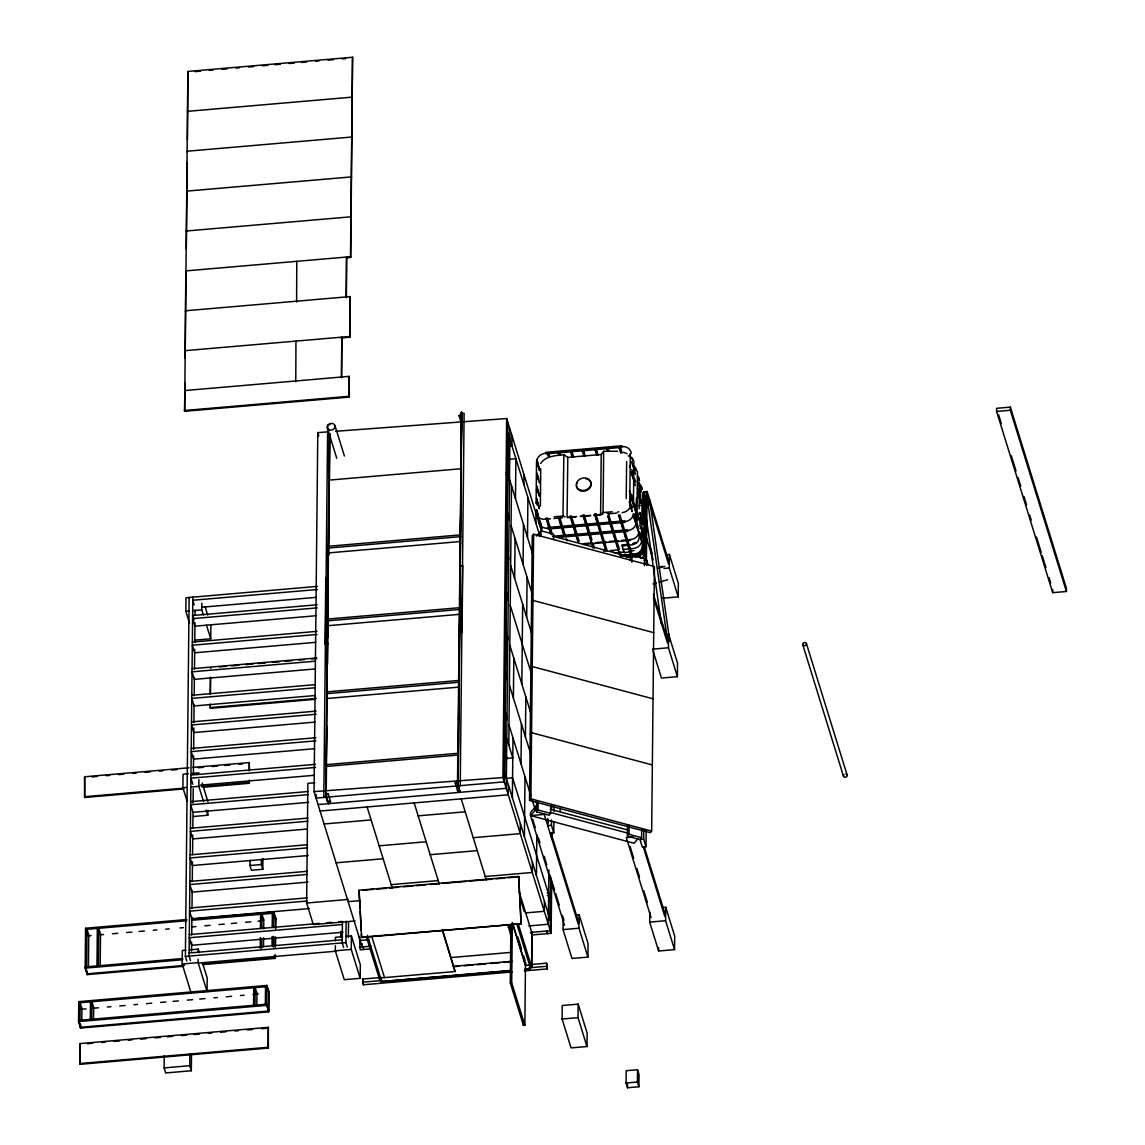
<?xml version="1.0" encoding="UTF-8"?>
<svg xmlns="http://www.w3.org/2000/svg" width="1145" height="1145" viewBox="0 0 1145 1145"><rect width="100%" height="100%" fill="white"/><g stroke="black" fill="none" stroke-linecap="round" stroke-linejoin="round"><path stroke-width="1.5" d="M642.431 536.704L644.449 528.203L642.903 506.677M640.599 514.377L640.656 517.54L639.482 519.114M78.547 1021.598L78.747 1001.646L266.942 985.416L268.946 991.885L268.731 1011.837L80.551 1028.067L78.547 1021.598L266.742 1005.353L268.731 1011.837M79.964 1020.281L80.15 1002.719L81.91 1008.416L81.782 1020.71M79.935 1063.519L80.136 1043.567L268.331 1027.337L268.359 1048.061L80.179 1064.292L79.935 1063.519L268.116 1047.274L268.359 1048.061M80.35 1023.959L80.307 1027.294L268.502 1011.049L268.703 991.112M80.179 1064.292L80.136 1043.567M80.551 1028.067L80.579 1024.746M183.815 788.934L84.658 797.493L84.63 776.768L189.097 767.765M84.658 797.493L84.63 776.768M183.043 966.337L87.177 974.61L85.174 968.126L85.589 928.237L186.778 919.521M86.605 966.809L86.991 929.325L88.752 935.021L88.423 967.153M87.177 974.61L87.22 971.132M90.326 1019.379L90.498 1001.832M91.729 1019.265L91.915 1001.703L93.675 1007.4L93.546 1019.694M96.953 965.922L97.339 928.423M98.355 965.793L98.756 928.309L100.517 934.005L100.173 966.137M191.487 1055.318L191.315 1070.747L165.681 1072.951L164.121 1067.913L164.236 1055.905M184.817 391.332L184.588 390.559L349.254 376.361L349.282 397.086L184.617 411.284L187.894 71.448L352.56 57.25L350.728 257.468L347.193 257.768M184.617 411.284L184.917 382.673M185.161 358.385L185.833 270.893L350.484 256.695L350.728 257.468M186.306 249.123L187.208 162.418M187.436 139.862L187.894 71.448M187.122 801.328L182.914 787.731L183.057 774.22L188.367 773.762M191.129 992.901L182.184 964.004L182.327 950.493L185.862 950.193M189.526 623.152L185.848 611.258L185.991 597.747L317.466 586.369M186.792 960.97L185.39 956.447L189.125 597.447M192.818 597.132L189.082 956.118L190.485 960.655M191.315 1070.747L189.755 1065.694L189.884 1053.701M191.544 951.166L191.644 942.163M191.716 935.093L191.902 917.231M191.988 908.3L192.174 890.452M192.274 881.521L192.474 861.87M192.546 854.728L192.761 835.077M192.832 827.935L193.004 811.862M193.09 802.931L193.233 788.647M193.405 772.56L193.577 756.015M193.648 749.345L193.877 727.919M193.92 722.552L194.106 704.69M194.206 695.759L194.392 677.912M194.478 668.981L194.693 649.329M194.764 642.188L194.965 622.536M195.036 615.395L195.094 610.042M203.581 801.643L198.844 786.357L198.915 779.602M202.465 962.716L207.202 978.016L207.059 991.527L198.114 962.63L198.157 959.252M198.214 952.497L198.257 949.119L189.397 949.892M203.366 614.979L201.778 609.884L201.849 603.129M193.634 816.471L207.789 815.24L207.846 810.188M314.775 699.352L210.308 708.354L210.108 704.118M210.222 693.713L210.379 678.098M194.793 640.155L210.723 638.781L210.866 625.27M210.451 694.485L210.637 677.139M249.209 770.871L249.295 762.57L192.632 767.451M203.295 787.259L249.324 783.28L249.367 779.96M249.467 769.984L249.295 762.57M262.921 858.75L262.806 869.284L251.442 870.272L249.968 865.52L250.025 860.253M253.575 1005.296L253.761 987.749L254.634 990.597M254.991 1005.181L255.163 987.62L256.938 993.316L256.809 1005.611M260.244 948.275L260.344 937.555M260.445 928.624L260.588 914.34L261.475 917.188M262.806 869.284L261.332 864.547L261.389 859.28M261.647 948.146L261.747 939.215M261.861 928.509L262.005 914.225L263.765 919.922L263.679 928.838M263.493 946.7L263.579 937.769M265.339 1004.279L265.526 986.732L266.399 989.581M266.742 1005.353L266.942 985.416M268.116 1047.274L268.331 1027.337M272.023 945.469L272.109 936.538M272.209 927.607L272.353 913.324L273.24 916.172M273.412 947.13L273.526 936.424M273.612 927.493L273.784 912.007L192.117 919.049M275.229 947.187L275.344 936.753M275.43 928.108L275.544 917.703M202.579 964.648L275.373 958.365L275.401 954.901M275.487 946.228L275.587 937.555M275.673 928.896L275.788 918.476L273.784 912.007M295.954 341.11L295.782 381.772M296.784 261.332L296.598 301.994M355.122 920.981L313.301 924.587L306.631 903.019L307.876 783.352L314.846 782.751M362.178 943.623L362.149 946.958L314.059 791.624L317.795 432.624L328.486 431.822M316.106 794.515L316.063 798.094L504.258 781.863L507.994 422.863M327.527 576.393L327.885 577.552L325.767 577.738L325.08 644.22L327.47 644.148L327.771 576.379L327.198 644.034M327.685 425.067L323.806 797.364L325.881 797.049L329.288 434.227M325.881 797.049L329.66 433.626M326.153 797.163L326.897 726.245M327.169 699.652L327.27 690.793M327.542 664.2L327.771 642.932M327.813 637.608L328.042 616.339M328.687 554.28L329.188 506.419M329.459 479.827L329.932 433.74M325.752 795.875L328.186 803.69L325.781 793.871L328.128 793.671L326.01 794.057L328.415 803.661L325.523 795.889M328.429 801.872L330.547 801.486L328.2 801.686M346.076 936.367L351.386 935.909L360.331 964.806L360.203 978.317L344.259 979.691L335.313 950.794L335.37 945.727M335.428 940.66L335.456 937.283L342.541 936.682M341.41 377.034L341.825 337.145L341.639 377.807M346.162 296.913L346.577 257.024L346.391 297.7M340.752 936.739L340.809 931.5M340.995 937.526L341.053 932.273M342.169 936.624L342.212 931.372M349.282 397.086L349.254 376.361M341.053 338.004L349.898 337.245L350.069 296.584L185.418 310.782L185.647 311.569M350.484 256.695L352.56 57.25M349.898 337.245L350.069 296.584M347.307 947.13L345.904 942.593L346.133 921.167M348.366 937.64L348.538 921.568M360.203 978.317L351.257 949.42L351.386 935.909M370.851 948.861L360.16 949.777L359.473 936.581M511.987 971.962L363.409 984.772L362.636 979.061L380.326 977.529M363.409 984.772L362.636 979.061M457.27 782.736L459.918 792.326L457.513 782.507L455.152 782.908L457.27 782.736L459.675 792.34M462.065 418.34L461.091 415.206L458.973 415.592L461.335 415.392M380.569 977.944L455.066 971.518L442.457 929.54M461.091 415.206L461.349 413.388M457.485 784.511L461.592 412.186L459.703 629.635M459.689 790.551L457.571 790.737L459.932 790.336M461.363 412.214L461.764 413.502L464.111 413.302L460.247 785.599L458.086 785.656L461.592 412.186M457.885 785.799L458.386 737.938M458.572 720.205L459.474 633.342M459.517 631.425L459.675 632.741L462.022 632.541L462.723 566.059L460.362 566.26L460.204 564.943L459.875 632.598L459.517 631.425L460.676 518.098M460.862 500.379L461.764 413.502M458.086 785.656L459.675 633.185M531.81 934.978L551.131 933.304L502.913 777.541L506.648 418.54L335.614 431.293M504.601 772.66L508.122 433.611M509.997 429.332L506.262 788.332L318.067 804.563M508.366 784.826L508.265 794.802L320.07 811.032M508.781 744.937L511.471 485.666M512.001 435.801L511.887 445.777L508.337 446.078M511.214 937.512L508.079 924.659M509.496 924.53L511.042 932.288M524.854 1025.276L511.7 982.796L512.33 922.956L525.483 965.45L524.854 1025.276L523.451 1025.405L510.298 982.911L510.899 924.416M512.373 797.779L512.989 737.938M513.404 698.049L513.819 658.16M514.649 578.382L515.064 538.493M515.479 498.605L515.894 458.716L509.181 459.302M520.388 823.656L520.288 833.632L473.243 837.696M521.004 763.829L521.419 723.941M521.834 684.052L522.664 604.274M523.079 564.385L523.494 524.496M523.909 484.607L524.009 474.631M524.396 836.609L525.011 776.768M525.426 736.879L525.841 697.004M526.671 617.227L527.086 577.338M527.501 537.449L527.917 497.56M523.451 1025.405L523.48 1021.884M529.562 965.092L525.641 965.435L525.669 962.315M529.52 800.398L532.268 535.803L533.627 534.243L654.41 566.503L651.662 831.098L650.303 832.673L529.52 800.398L530.879 798.838L533.627 534.243M564.471 925.203L530.55 815.598L530.579 812.478L536.533 805.622M532.411 862.5L532.31 872.476L485.251 876.526M535.932 523.437L536.032 513.475M536.103 503.514L536.533 461.793A9.446 7.772 -17.2 0 1 545.95 453.134L553.006 452.504M539.166 519.472L539.181 518.313M539.567 481.83L539.553 482.99L536.848 473.042L538.651 478.896M550.716 806.266L550.645 813.379L549.056 815.226L536.475 811.862L536.576 801.199M539.338 536.203L539.367 532.64M536.418 875.438L536.833 834.691M536.475 811.862L538.064 810.016L538.136 802.903M540.912 536.132L540.97 530.808L553.55 534.157L553.493 539.495M544.433 901.33L544.319 911.305L525.154 912.951M547.811 818.532L547.739 825.645L551.432 825.33L553.765 832.873L550.072 833.202M524.367 970.888L547.353 968.899L546.594 963.188L530.665 964.562M547.353 968.899L546.594 963.188M548.899 869.928L548.326 924.244L528.804 925.933M550.201 919.965L550.616 879.188M550.874 878.258L550.33 930.713L530.808 932.402M551.317 836.923L551.346 833.159M551.432 825.33L551.489 819.992M551.589 809.315L551.632 805.765M551.131 933.304L551.675 881.979M552.119 839.514L552.191 832.429M553.765 832.873L553.879 822.21M553.98 811.533L554.037 806.194M562.109 1019.021L562.238 1005.51L578.182 1004.136L587.127 1033.033L586.984 1046.53L571.054 1047.904L562.109 1019.021L578.039 1017.647L586.984 1046.53M575.563 915.012L579.112 914.712L588.058 943.609L587.915 957.106L571.985 958.479L563.039 929.597L563.14 919.464M578.039 1017.647L578.182 1004.136M587.915 957.106L578.969 928.223L579.112 914.712M622.851 548.498L622.093 544.891L626.458 544.519M629.693 467.289L629.693 466.144M629.807 455.796L629.822 454.637M629.75 504.788L630.28 453.649M630.652 495.985L630.566 504.816A8.516 7.013 -17.2 0 1 622.064 512.616M641.687 828.794L641.586 837.682L639.998 839.528L642.331 847.071L646.009 846.756L643.676 839.213L639.998 839.528L627.417 836.165L627.517 825.488M630.28 560.506L630.308 556.942L631.911 555.096L644.492 558.459L644.42 565.573M626.057 1082.998L626.186 1070.704L637.55 1069.731L639.024 1074.468L638.896 1086.762L627.532 1087.75L626.057 1082.998L637.421 1082.025L638.896 1086.762M632.154 500.694L631.253 496.601M632.412 476.091L632.426 474.932M632.527 464.584L632.541 463.439M627.417 836.165L629.006 834.319L629.106 825.43M631.84 562.209L631.911 555.096M627.532 1087.75L627.56 1084.229M633.414 506.734L633.872 462.623A9.446 7.772 -17.2 0 0 633.5 460.362M636.377 498.075L636.119 522.793A8.516 7.013 -17.2 0 1 627.632 530.593L620.647 531.208M636.935 522.807L637.464 471.583M639.139 508.824L639.425 482.346M639.726 487.927L640.814 496.887M643.748 546.752L639.597 534.872M643.862 535.803L640.914 526.843L641.772 529.777M644.12 511.2L641.171 502.24L642.03 505.174M641.286 490.747L641.272 491.892L637.608 480.986M642.116 500.165L641.687 540.755A8.516 7.013 -17.2 0 1 633.199 548.555L622.723 549.486M642.359 543.503L642.316 546.909A8.044 6.627 -17.2 0 1 637.421 553.522L620.361 555.511M642.803 500.15L642.76 505.246L638.953 505.575M643.261 532.597C645.436 550.931 639.525 557.772 620.404 555.926M643.519 498.003L643.476 512.416L643.204 495.155M637.421 1082.025L637.55 1069.731M643.161 532.225L642.688 532.94L644.048 532.811L643.161 532.225C645.594 547.267 643.418 558.903 626.086 556.871M643.748 550.888L643.962 529.462M644.077 518.742L644.42 496.758L643.762 493.953L642.488 494.511M644.206 552.033L644.75 500.122M645.623 500.651L645.079 552.677L642.431 558.173M645.751 560.32L646.453 492.579L643.032 492.88L645.207 499.907L645.995 499.664L643.733 492.507L643.032 492.908M646.367 564.127L647.111 491.491L643.69 491.777M643.676 839.213L643.776 830.311M646.524 565.315L646.581 559.991L644.12 560.206M646.009 846.756L646.181 830.755M649.415 502.154L649.387 505.288L647.054 497.731M662.211 907.541L665.746 907.241L674.691 936.123L674.548 949.634L658.618 951.008L649.673 922.111L649.773 911.993M658.618 951.008L658.661 947.631M674.548 949.634L665.603 920.737L665.746 907.241M653.036 650.847L661.452 678.04L677.396 676.666L668.451 647.769L668.58 634.258L665.045 634.573M662.282 598.262L678.226 596.889L669.281 567.992L669.41 554.481L665.875 554.795M677.396 676.666L677.525 663.155L668.58 634.258M678.226 596.889L678.355 583.377L669.41 554.481M996.594 411.441L996.637 408.307L1010.348 407.133L1066.453 588.358L1066.424 591.478L1052.699 592.666L996.594 411.441L1010.319 410.253L1066.424 591.478M1010.319 410.253L1010.348 407.133M1052.699 592.666L1052.727 589.532M626.229 498.633L626.616 461.478M540.726 468.892L540.34 506.047M640.441 517.898C639.225 528.303 647.855 517.297 640.441 517.898L639.611 518.499M641.071 521.276L640.942 522.234L639.783 521.547L639.511 519.229L642.173 518.699L643.118 521.619M642.502 518.041L642.932 521.748M642.617 518.9L642.302 517.726L642.803 522.077L643.49 519.615M639.225 535.889L638.538 540.397L636.563 543.159L633.056 544.648L622.078 545.979M617.699 451.244L603.673 451.302L603.043 512.588L600.953 514.534M540.612 463.525C545.464 456.082 555.797 455.538 563.855 454.737L563.011 512.845L563.211 516.023L565.186 516.867M643.003 548.14C642.159 556.284 632.126 556.37 625.986 556.556M634.86 555.883L634.988 557.014L641.229 554.28L643.876 548.784L642.517 548.784M639.253 514.105L639.883 512.445L639.454 514.706L640.67 514.606L639.382 512.502M635.217 556.742L639.354 555.439L644.334 549.128L645.436 552.706L644.22 556.484L641.987 558.545M643.905 554.996L644.664 552.591L643.562 549.013M644.334 549.128L643.104 552.892L639.754 555.998L636.863 556.914M601.583 454.05L603.673 451.302M536.39 536.075L540.97 530.808M531.581 601.955L532.94 600.395L653.723 632.655M530.894 668.107L532.253 666.533L653.036 698.808M530.207 734.26L531.566 732.685L652.349 764.96M638.037 838.684L634.072 843.264L530.55 815.598L536.504 808.742M639.282 518.499L640.656 517.54L639.44 517.669M642.903 521.376L639.783 521.547M632.741 543.617L635.704 542.358M644.105 496.329L644.893 496.071M634.072 550.502L624.784 552.849L623.223 549.757M659.405 567.147L662.64 566.245M658.26 568.192L664.701 566.389M653.065 583.85L656.285 582.948M659.506 582.046L667.564 579.785M642.688 520.245L639.583 520.488M624.712 551.976L615.509 552.863L612.775 552.176M639.955 528.675L644.449 528.203M612.231 511.758L603.043 512.588M567.176 517.697L575.591 516.967M563.211 516.023L554.08 516.767M195.222 71.62L200.532 71.162M209.392 70.403L212.927 70.088M221.786 69.33L227.096 68.872M235.942 68.113L239.491 67.798M248.336 67.04L253.646 66.582M262.506 65.823L267.815 65.351M274.9 64.75L280.21 64.292M289.07 63.519L294.38 63.061M301.464 62.46L306.774 62.002M315.619 61.229L319.169 60.928M328.014 60.17L333.324 59.712M342.183 58.939L345.718 58.638M349.654 336.473L185.003 350.671L185.232 351.458M184.374 410.511L349.039 396.299M329.631 423.578L329.76 424.766M508.466 440.625L509.868 440.496L507.865 434.027M545.879 452.332L621.792 445.777M560.062 451.903L567.133 451.287M570.654 450.987L579.484 450.228M584.78 449.77L593.597 449.012M597.132 448.697L607.723 447.795M611.244 447.48L621.835 446.579A9.446 7.772 -17.2 0 1 630.723 451.373M546.022 453.907L621.878 447.366M329.044 480.127L460.777 468.763L461.306 470.495M506.305 472.427L507.722 472.298M506.29 474.817L507.693 474.688M606.75 512.903L608.109 512.788L619.302 549.171L617.942 549.285L607.666 515.837M617.584 511.972L618.944 511.858M550.502 518.814L545.263 519.257A9.446 7.772 -17.2 0 1 535.989 512.201M553.994 518.513L562.725 517.755M567.949 517.297L576.679 516.552M580.172 516.252L590.648 515.35M594.14 515.05L602.871 514.291M608.095 513.833L616.826 513.089M580.572 516.538L590.534 515.679M593.754 515.393L600.595 514.821L601.225 454.493L567.791 457.37L567.09 516.481M548.684 526.958L550.044 526.829L547.31 518.041L545.965 518.155L550.731 533.584M560.964 525.884L562.324 525.77M572.715 524.882L574.074 524.753M585.553 523.766L586.913 523.651M597.189 522.764L598.549 522.65M609.483 521.705L610.843 521.59M620.304 520.775L621.663 520.66M547.997 527.459L624.769 520.832M555.024 527.645L563.755 526.886M568.993 526.442L577.724 525.684M581.216 525.383L589.933 524.625M595.171 524.181L603.902 523.422M607.394 523.122L616.125 522.378M621.363 521.92L624.841 521.619A8.516 7.013 -17.2 0 0 633.357 513.804M548.083 529.033L624.927 522.406M552.534 536.289L627.56 529.82M557.801 536.633L564.786 536.032M568.278 535.731L577.008 534.973M582.247 534.515L590.977 533.77M594.47 533.47L604.932 532.568M608.424 532.268L617.155 531.509M557.858 537.42L627.703 531.394M583.277 543.66L592.008 542.902M595.5 542.601L605.977 541.699M609.469 541.399L618.185 540.64M621.678 540.34L630.408 539.596A8.516 7.013 -17.2 0 0 638.924 531.767M583.335 544.447L630.48 540.383M618.486 514.906L628.762 548.355L630.122 548.226L632.555 556.527M603.515 551.131L607.007 550.831M610.5 550.53L619.23 549.786M460.562 566.117L462.723 566.059M317.423 589.503L192.775 600.252L194.178 604.775M202.236 607.193L316.206 597.361M663.971 568.45L669.281 567.992M185.848 611.258L189.383 610.958M192.933 610.643L201.778 609.884M317.265 604.76L192.618 615.509L194.02 620.032M317.237 607.88L192.589 618.629L194.922 626.186L316.02 615.738M505.059 592.094L506.476 591.965M459.431 598.363L460.018 599.508L462.179 599.45L459.832 599.651M505.045 594.484L506.448 594.355M459.259 614.364L327.527 625.728L328.057 627.446M192.346 642.102L316.993 631.353M316.965 634.473L192.317 645.222L194.65 652.779L315.734 642.331M192.074 668.694L316.721 657.946M219.339 666.934L226.424 666.318M231.734 665.86L238.818 665.245M245.903 664.644L252.973 664.028M258.298 663.57L265.368 662.955M272.453 662.354L279.537 661.738M284.847 661.28L291.932 660.665M299.017 660.064L304.327 659.606M311.411 658.99L316.721 658.532M314.904 661.223L192.031 671.814L194.378 679.371L315.462 668.923M652.507 649.143L668.451 647.769M191.787 695.287L314.66 684.681M314.632 687.816L191.759 698.407L194.092 705.964L315.19 695.516M210.065 707.581L316.306 698.421M326.769 698.522L458.501 687.157L459.031 688.875M191.516 721.88L316.163 711.131M316.134 714.251L191.487 725L193.82 732.557L314.904 722.109M503.829 711.746L505.231 711.632M503.8 714.151L505.203 714.022M191.244 748.472L315.891 737.724M315.848 740.844L191.215 751.592L193.548 759.149L314.632 748.701M91.958 776.94L97.268 776.482M106.113 775.709L109.662 775.408M118.507 774.65L123.817 774.192M132.677 773.419L136.212 773.118M145.071 772.36L150.381 771.902M159.241 771.129L162.776 770.828M171.635 770.07L176.945 769.612M198.185 767.765L203.495 767.307M212.355 766.549L217.665 766.091M224.749 765.475L230.059 765.017M238.904 764.259L242.454 763.958M191.902 773.462L198.987 772.846M190.957 775.065L315.605 764.316M315.576 767.436L190.929 778.185L192.804 784.225M505.174 757.332L506.577 757.217L504.573 750.748M506.061 758.462L512.788 757.89L506.777 738.468M200.389 785.126L314.36 775.294M505.145 759.736L506.562 759.607L504.559 753.138M182.914 787.731L186.449 787.416M191.759 786.958L198.844 786.357M84.429 796.72L183.572 788.161M201.277 786.629L249.08 782.507L249.324 783.28M190.685 801.657L308.205 791.51M504.959 777.283L506.376 777.154L504.372 770.685M308.177 794.644L190.657 804.778L192.99 812.335L308.735 802.344M505.861 778.414L512.574 777.827L550.645 900.8M190.413 828.25L307.933 818.102M307.905 821.237L190.385 831.37L192.718 838.927L306.674 829.094M324.078 823.985L371.123 819.92M418.168 815.855L465.228 811.805M530.55 815.598L544.261 814.424L578.196 924.015M190.142 854.843L307.661 844.695M307.633 847.83L190.099 857.963L192.446 865.52L308.177 855.53M379.138 845.812L426.183 841.747M249.968 865.52L261.332 864.547M336.1 862.815L383.146 858.75M430.191 854.7L477.236 850.635M633.171 836.995L626.301 837.582L651.076 917.603M189.855 881.435L307.39 871.288M307.347 874.422L189.827 884.555L192.16 892.112L307.905 882.122M391.161 884.641L438.206 880.591M359.015 890.237L518.671 876.455L521.233 923.757L361.591 937.526L359.015 890.237L360.117 907.956M362.793 890.252L373.442 889.336M376.991 889.035L386.251 888.348M389.4 887.962L398.632 887.275M403.598 886.731L412.787 886.058M416.007 885.657L425.167 884.985M430.205 884.441L439.322 883.768M442.614 883.368L465.872 881.478M469.221 881.077L492.407 879.188M495.842 878.773L504.788 878.129M508.251 877.714L518.9 876.784M189.583 908.028L307.103 897.88M307.075 901.015L189.555 911.148L191.888 918.705L309.408 908.557M306.631 903.019L348.452 899.412M348.123 901.645L360.317 900.6M186.778 920.709L85.574 929.439L86.576 932.674M192.102 920.251L273.769 913.209L275.773 919.678M547.238 893.257L548.655 893.129L550.659 899.612M87.335 935.136L88.752 935.021M262.348 920.036L263.765 919.922M547.224 895.648L548.627 895.533L550.63 902.002M87.578 935.909L91.128 935.608M100.001 934.835L103.565 934.535M112.439 933.762L117.763 933.304M126.637 932.545L131.961 932.087M139.06 931.472L144.399 931.014M153.273 930.241L156.822 929.94M165.696 929.168L169.245 928.867M179.894 927.951L183.443 927.636M192.331 926.877L195.881 926.577M204.755 925.804L210.079 925.346M218.953 924.573L224.277 924.115M231.39 923.514L236.714 923.042M245.588 922.283L250.912 921.825M258.011 921.21L261.561 920.909M189.311 934.621L319.298 923.4M326.411 922.784L331.764 922.326M338.877 921.711L342.441 921.41L342.226 942.907L343.629 947.445M342.412 924.53L189.268 937.741L191.616 945.298L342.97 932.23M361.362 937.197L521.233 923.757M189.111 952.998L342.255 939.787M508.051 927.321L510.87 927.078M360.145 940.474L368.862 939.73M185.39 956.447L345.904 942.593M85.188 966.938L182.828 958.508M85.174 968.126L182.814 959.71M359.358 947.187L371.023 946.185M563.039 929.597L578.969 928.223M649.673 922.111L665.603 920.737M530.478 932.989L531.895 932.874L519.257 892.041M182.184 964.004L198.114 962.63M335.313 950.794L351.257 949.42M273.727 956.519L275.144 956.404M198.543 963.059L335.657 951.237M86.934 973.822L184.588 965.407M202.336 963.875L275.129 957.592M451.116 957.549L511.486 952.339M453.348 966.337L511.872 961.285M453.577 966.681L458.902 966.223M464.226 965.765L473.085 965.006M476.635 964.691L485.509 963.933M490.819 963.475L499.692 962.702M503.242 962.401L512.101 961.628M199.974 992.143L203.524 991.828M379.725 979.905L381.142 979.791L367.402 935.379M362.607 982.181L382.058 980.506M528.861 967.84L546.551 966.308M380.841 977.1L381.056 981.608L510.527 970.445M524.711 969.214L530.264 969.114L524.954 969.572M381.056 981.608L510.756 970.788M80.508 1008.545L81.91 1008.416M255.521 993.445L256.938 993.316M80.751 1009.317L86.075 1008.859M93.174 1008.244L98.499 1007.786M107.372 1007.027L110.922 1006.713M119.81 1005.954L125.134 1005.496M134.008 1004.723L137.557 1004.423M146.431 1003.65L151.755 1003.192M160.643 1002.433L165.968 1001.961M173.067 1001.36L178.391 1000.902M187.265 1000.129L192.589 999.671M199.688 999.055L205.027 998.597M213.9 997.839L217.45 997.524M226.324 996.765L231.648 996.293M240.522 995.535L244.085 995.234M252.959 994.461L258.283 994.003M510.298 982.911L511.7 982.796M87.478 1043.739L92.802 1043.267M101.69 1042.508L105.24 1042.208M114.114 1041.435L119.438 1040.977M128.312 1040.204L131.861 1039.903M140.749 1039.145L146.073 1038.672M154.947 1037.914L160.271 1037.456M167.37 1036.84L172.695 1036.382M181.583 1035.61L186.907 1035.152M194.006 1034.55L199.33 1034.078M208.204 1033.32L211.753 1033.019M220.641 1032.246L225.966 1031.788M234.84 1031.015L238.389 1030.715M247.263 1029.956L252.587 1029.484M261.461 1028.725L268.574 1028.11M164.121 1067.913L189.755 1065.694M314.059 791.624L502.913 777.541M640.012 523.48L644.492 523.952M644.664 552.591L645.436 552.706M553.178 536.332L630.823 557.071M530.879 798.838L651.662 831.098M550.33 809.3L627.975 830.053M550.301 812.435L627.947 833.174M538.064 810.016L550.645 813.379M629.006 834.319L641.586 837.682M641.887 551.375L643.161 551.718M623.538 452.275L627.045 453.678M642.417 552.62L644.22 556.484L643.519 556.198M563.855 454.737L567.247 457.012M640.255 553.536L641.229 554.28M639.354 555.439L640.499 558.388M637.865 555.11L638.38 556.141M643.304 494.11L644.163 496.086M642.989 496.801L644.234 499.707M643.189 505.603L644.034 507.593M642.889 507.149L644.12 510.055M642.932 530.207L643.776 532.196M642.631 531.752L643.876 534.658M642.817 541.17L643.662 543.145M642.517 542.701L643.762 545.607M641.157 503.399L637.493 492.493M639.697 525.083L640.899 528.002M640.785 538.952L633.328 515.808M628.762 548.355L631.196 556.642M617.942 549.285L619.459 554.366M998.726 415.091L1001.345 423.55M1011.307 455.739L1016.03 470.981M1018.134 477.751L1020.753 486.224M1023.902 496.386L1026.521 504.845M1029.656 515.007L1031.23 520.088M1036.483 537.034L1041.191 552.276M1042.251 555.668L1045.915 567.519M1049.063 577.681L1050.638 582.762M806.423 643.562L847.143 775.079M802.759 644.707L843.479 776.224M647.111 491.491L669.052 562.352M646.453 492.579L668.494 563.784M643.733 492.507L645.995 499.664M631.897 458.043L632.799 460.977M635.761 470.538L634.616 466.845A9.446 7.772 -17.2 0 0 633.299 465.815M637.579 476.406L638.795 480.313M640.599 486.181L641.257 488.3M633.443 466.373L634.216 468.835M638.524 482.775L639.44 485.709M631.625 461.65L635.489 474.144M643.104 505.389L643.533 506.777M631.782 469.55L632.684 472.47M634.502 478.338L635.647 482.031M637.464 487.899L638.667 491.806M640.484 497.674L641.143 499.792M631.51 471.998L634.087 480.327M631.496 473.157L635.375 485.652M622.121 453.019L620.304 447.151L618.944 447.28L620.762 453.134M620.547 449.155L621.449 452.089M650.632 548.341L652.192 553.407M646.424 537.978L653.208 559.905M631.525 494.153L632.426 497.087M634.244 502.941L635.389 506.648M637.207 512.502L638.409 516.424M640.227 522.277L640.885 524.396M630.351 493.681L629.435 490.747L638.137 520.03M633.07 502.469L633.829 504.931M635.131 509.096L636.033 512.03M637.25 515.937L638.151 518.871M642.774 536.848L643.204 538.222M631.41 505.102L632.312 508.036M634.13 513.89L635.275 517.597M637.092 523.451L638.295 527.373M639.669 531.838L640.771 535.345M630.237 504.63L629.335 501.696L632.04 511.643L631.138 507.55M634.101 517.125L638.037 529.82M646.581 559.991L647.984 564.514M642.001 549.829L642.431 551.217M653.437 594.355L668.193 642.03M608.925 451.144L608.024 448.225L606.664 448.339L607.566 451.273M640.212 552.191L640.642 553.579M653.409 597.475L667.635 643.447M637.593 553.908L638.023 555.296M619.846 514.792L630.122 548.226M619.159 515.851L620.06 518.785M621.878 524.639L623.023 528.346M624.841 534.2L626.057 538.121M627.861 543.975L628.519 546.093M598.091 455.095L596.273 449.226L594.913 449.355L596.731 455.209M596.516 451.23L597.418 454.164M608.338 516.781L609.24 519.716M611.058 525.584L612.203 529.276M614.021 535.144L615.223 539.052M617.04 544.92L617.699 547.038M585.252 456.197L583.435 450.343L582.075 450.457L583.893 456.325M583.678 452.332L584.58 455.266M596.044 517.841L596.946 520.775M598.763 526.643L599.908 530.335M601.726 536.203L602.928 540.111M604.746 545.979L605.404 548.097M573.616 457.213L571.799 451.345L570.439 451.459L572.257 457.327M572.042 453.334L572.944 456.268M591.994 540.054L584.193 514.849L582.834 514.978L593.096 548.154M592.895 542.988L594.455 548.04M584.408 518.842L585.31 521.776M587.127 527.645L588.272 531.337M590.09 537.205L591.292 541.113M560.42 455.338L559.504 452.404L558.159 452.518L559.061 455.452M577.037 534.329L571.355 515.966L569.995 516.08L577.796 541.284M577.939 537.248L579.155 541.17M571.57 519.944L572.471 522.879M574.289 528.747L575.434 532.439M577.252 538.307L578.468 542.215M549.586 456.268L548.684 453.334L547.324 453.449L548.24 456.383M565.286 535.33L559.604 516.982L558.245 517.096L563.927 535.459M566.202 538.264L567.004 540.869M559.819 520.961L560.735 523.895M562.553 529.763L563.698 533.456M536.704 463.768L537.606 466.702M536.561 476.649L537.477 479.583M550.945 529.763L552.09 533.47M547.539 522.02L548.441 524.954M550.258 530.822L551.403 534.515M536.433 489.702L537.334 492.622M644.277 846.899L664.83 913.295M643.189 846.613L664.801 916.429M536.304 502.197L537.205 505.131M538.279 515.379L536.461 509.525L542.129 529.033M540.096 521.247L541.241 524.954M536.189 513.132L537.091 516.066M538.909 521.934L540.054 525.627M506.648 418.54L541.256 530.35M507.879 432.839L539.424 534.701M630.022 846.384L633.715 858.292M636.878 868.511L639.511 877.027M643.733 890.653L647.412 902.561M507.478 471.525L509.482 477.995M507.464 472.713L533.255 556.012M507.45 473.915L509.453 480.385M507.063 511.414L509.067 517.883M507.049 512.602L509.053 519.086M511.056 525.555L531.967 593.096M507.035 513.804L509.038 520.274M506.648 551.303L508.652 557.772M506.634 552.491L508.638 558.975M510.641 565.444L532.082 634.673M506.634 553.693L508.623 560.163M461.12 413.417L462.079 416.537M458.973 415.392L461.392 423.407M506.233 591.192L508.237 597.661M506.219 592.38L508.223 598.864M510.226 605.333L531.666 674.562M506.219 593.582L508.223 600.052M352.388 97.912L352.145 97.139L187.479 111.337L187.723 112.124M505.818 631.081L507.822 637.55M505.804 632.269L507.808 638.753M509.811 645.222L530.722 712.762M505.804 633.471L507.808 639.94M351.973 137.801L351.73 137.028L187.064 151.226L187.308 152.013M505.403 670.97L507.407 677.439M505.389 672.158L507.392 678.641M509.396 685.111L530.836 754.326M505.389 673.36L507.392 679.829M351.558 177.69L351.315 176.917L186.649 191.115L186.893 191.902M546.909 819.72L547.954 823.098M551.088 833.216L578.74 922.569M460.548 543.288L460.018 541.556L328.286 552.92L328.815 554.652M504.988 710.859L506.992 717.328M504.974 712.047L506.977 718.53M508.981 725L530.936 795.904M532.339 800.412L535.116 809.415M504.974 713.249L506.977 719.718M351.143 217.579L350.9 216.806L186.234 231.004L186.478 231.791M532.668 819.219L535.273 827.649M538.408 837.768L539.968 842.834M544.147 856.317L546.752 864.747M549.886 874.866L554.581 890.037M555.626 893.415L559.29 905.208M562.41 915.327L563.984 920.38M504.573 751.936L506.562 758.419M548.455 913.08L550.459 919.549M504.358 771.887L550.444 920.752M546.924 931.014L547.725 933.604M546.723 931.028L547.525 933.619M520.488 899.469L524.167 911.377M518.155 923.571L531.781 967.597L531.895 931.672L531.538 966.809L530.121 966.938L516.739 923.686M517.755 936.767L521.447 948.69M523.566 955.502L525.14 960.612M512.459 922.856L525.641 965.435M508.623 925.031L510.198 930.126M461.22 798.866L486.296 879.904M455.166 782.708L457.571 790.737M334.97 425.554L344.402 456.011M327.37 427.929L336.802 458.386M317.795 432.624L318.797 435.859M414.161 802.917L439.251 883.969M442.442 930.728L455.066 971.518M327.771 576.379L328.171 577.667L325.767 577.738M367.116 806.982L392.205 888.019M328.128 793.671L330.547 801.686M371.839 936.739L384.491 977.615M366.343 936.667L379.968 980.678M362.965 946.886L363.766 949.477M205.084 606.578L207.703 615.065M206.515 625.184L210.723 638.781M210.48 667.692L210.723 668.48M274.371 955.13L275.373 958.365M268.932 993.087L266.928 986.618L78.747 1002.848L79.749 1006.083M202.15 783.037L207.932 801.743M268.746 1010.634L266.742 1004.165L78.561 1020.395L80.565 1026.865M206.215 810.145L207.789 815.24M198.257 949.119L199.302 952.525M85.589 928.237L86.591 931.486M85.632 968.355L87.192 973.407M78.747 1001.646L79.749 1004.881M640.799 537.806L641.658 540.726M630.322 552.133L630.938 554.337M620.204 552.062L620.819 554.252M619.502 553.078L620.118 555.268M643.633 496.544L642.917 493.581L643.547 496.229M642.574 518.041L642.832 519.444M669.796 641.314L649.587 499.635L648.127 504.773L667.091 637.593M646.467 519.257L661.381 623.753M639.139 483.576L639.525 486.482M518.671 876.455L521.004 923.428M360.289 911.434L361.248 930.57M361.419 934.048L361.591 937.526M530.121 966.108L530.264 969.114M529.82 964.247L530.035 968.756M381.142 978.961L381.285 981.966M585.825 478.753A7.485 6.169 -17.2 0 1 591.106 485.423A7.485 6.169 -17.2 0 1 583.134 491.262A7.485 6.169 -17.2 0 1 576.465 485.609M576.736 483.963A7.485 6.169 -17.2 0 1 577.481 482.389M630.938 452.103A9.446 7.772 -17.2 0 1 631.11 453.635M639.425 479.812A9.446 7.772 -17.2 0 1 639.454 480.585M637.379 475.776A9.446 7.772 -17.2 0 1 639.282 479.068M541.585 530.936A9.446 7.772 -17.2 0 1 541.542 530.178M635.131 467.36A9.446 7.772 -17.2 0 1 636.634 470.838M641.543 486.625A9.446 7.772 -17.2 0 1 642.245 489.573M639.54 484.249A9.446 7.772 -17.2 0 1 640.155 484.764M640.699 485.337A9.446 7.772 -17.2 0 1 641.157 485.952M548.04 528.231A9.446 7.772 -17.2 0 1 538.765 521.19M628.19 455.853A9.446 7.772 -17.2 0 1 630.523 456.826M631.196 457.284A9.446 7.772 -17.2 0 1 632.355 458.386M632.813 459.002A9.446 7.772 -17.2 0 1 633.199 459.66M539.295 470.781A9.446 7.772 -17.2 0 1 539.724 468.448M845.812 774.049A1.918 1.574 -17.2 0 1 847.014 776.181A1.918 1.574 -17.2 0 1 844.208 777.054A1.918 1.574 -17.2 0 1 843.979 774.621M560.148 808.241A21.082 3.063 85.1 0 1 560.163 811.462M536.576 498.576L539.281 508.537L536.576 498.576M536.704 486.081L539.409 496.028L536.704 486.081M536.976 460.161L539.681 470.108L536.976 460.161M643.375 512.144L642.903 512.845L644.249 512.731L643.375 512.144M595.829 513.847L594.47 513.976L605.648 550.344L607.007 550.23L595.829 513.847M460.09 534.915L328.357 546.279L328.887 547.997L460.619 536.633L460.09 534.915M327.699 609.727L327.813 610.9L325.738 611.215L328.1 611.015L327.699 609.727M459.331 607.709L327.599 619.073L328.128 620.805L459.861 609.441L459.331 607.709M458.572 680.502L326.84 691.866L327.37 693.598L459.102 682.234L458.572 680.502M457.814 753.31L326.082 764.674L326.611 766.391L458.344 755.027L457.814 753.31M329.188 429.79A3.979 3.278 -17.2 0 0 335.099 426.398A3.979 3.278 -17.2 0 0 329.245 424.036A3.979 3.278 -17.2 0 0 329.188 429.79M579.857 489.931A7.485 6.169 -17.2 0 0 590.992 483.548A7.485 6.169 -17.2 0 0 579.971 479.082A7.485 6.169 -17.2 0 0 579.857 489.931M803.633 645.608A1.918 1.574 -17.2 0 0 806.495 643.962A1.918 1.574 -17.2 0 0 803.661 642.817A1.918 1.574 -17.2 0 0 803.633 645.608"/></g></svg>
